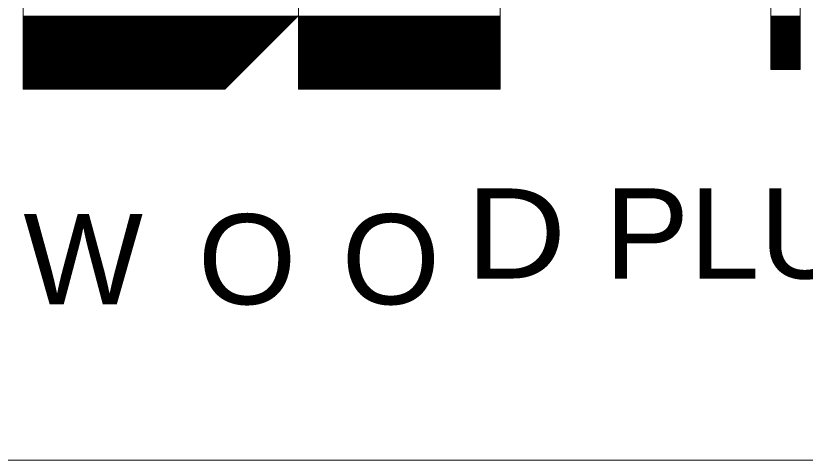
# Model space of a CAD drawing. Units: millimetres at full size; details may follow other scales. Extents: x -2000 to 2000, y -1385 to 1385.
# Drawn here: x -1618.3 to -1457.8, y -1385 to -1294.6 of the extents above; entities that cross this region are included whole.
import ezdxf
from ezdxf.enums import TextEntityAlignment as Align

# ---------------------------------------------------------------- set-up
doc = ezdxf.new("R2010")
doc.units = ezdxf.units.MM
doc.header["$LTSCALE"] = 10
doc.layers.add('1-2_0', color=7, linetype='Continuous', lineweight=20)
doc.layers.add('8-0', color=7, linetype='Continuous', lineweight=9)
doc.layers.add('9-0', color=7, linetype='Continuous')
doc.styles.add('AR ADGothicJP Medium', font='')
doc.styles.get('AR ADGothicJP Medium').set_extended_font_data('AR ADGothicJP Medium')

msp = doc.modelspace()

# ---------------------------------------------------------------- linework, layer by layer
at = {"layer": '1-2_0'}
msp.add_lwpolyline([(-2000, -1385), (2000, -1385), (2000, 1385), (-2000, 1385)], close=True, dxfattribs=at)
at = {"layer": '8-0', "lineweight": 20}
for p, q in [((-1616.81, -1309.55), (-1616.81, -1209.55)), ((-1560.81, -1309.55), (-1560.81, -1209.55)), ((-1519.81, -1309.55), (-1519.81, -1209.55)), ((-1464.81, -1260.55), (-1464.81, -1305.55)), ((-1575.81, -1309.55), (-1560.81, -1294.55)), ((-1464.81, -1305.55), (-1458.81, -1305.55)), ((-1616.81, -1309.55), (-1575.81, -1309.55)), ((-1560.81, -1309.55), (-1519.81, -1309.55))]:
    msp.add_line(p, q, dxfattribs=at)
at = {"layer": '8-0'}
for p, q in [((-1616.81, -1294.65), (-1560.91, -1294.65)), ((-1616.81, -1294.75), (-1561.01, -1294.75)), ((-1616.81, -1294.85), (-1561.11, -1294.85)), ((-1616.81, -1294.95), (-1561.21, -1294.95)), ((-1616.81, -1295.05), (-1561.31, -1295.05)), ((-1616.81, -1295.15), (-1561.41, -1295.15)), ((-1560.81, -1294.65), (-1519.81, -1294.65)), ((-1560.81, -1294.75), (-1519.81, -1294.75)), ((-1560.81, -1294.85), (-1519.81, -1294.85)), ((-1560.81, -1294.95), (-1519.81, -1294.95)), ((-1560.81, -1295.05), (-1519.81, -1295.05)), ((-1560.81, -1295.15), (-1519.81, -1295.15)), ((-1464.81, -1294.65), (-1458.81, -1294.65)), ((-1464.81, -1294.75), (-1458.81, -1294.75)), ((-1464.81, -1294.85), (-1458.81, -1294.85)), ((-1464.81, -1294.95), (-1458.81, -1294.95)), ((-1464.81, -1295.05), (-1458.81, -1295.05)), ((-1464.81, -1295.15), (-1458.81, -1295.15)), ((-1616.81, -1295.25), (-1561.51, -1295.25)), ((-1616.81, -1295.35), (-1561.61, -1295.35)), ((-1616.81, -1295.45), (-1561.71, -1295.45)), ((-1616.81, -1295.55), (-1561.81, -1295.55)), ((-1616.81, -1295.65), (-1561.91, -1295.65)), ((-1616.81, -1295.75), (-1562.01, -1295.75)), ((-1616.81, -1295.85), (-1562.11, -1295.85)), ((-1616.81, -1295.95), (-1562.21, -1295.95)), ((-1616.81, -1296.05), (-1562.31, -1296.05)), ((-1616.81, -1296.15), (-1562.41, -1296.15)), ((-1616.81, -1296.25), (-1562.51, -1296.25)), ((-1616.81, -1296.35), (-1562.61, -1296.35)), ((-1616.81, -1296.45), (-1562.71, -1296.45)), ((-1616.81, -1296.55), (-1562.81, -1296.55)), ((-1616.81, -1296.65), (-1562.91, -1296.65)), ((-1616.81, -1296.75), (-1563.01, -1296.75)), ((-1560.81, -1295.25), (-1519.81, -1295.25)), ((-1560.81, -1295.35), (-1519.81, -1295.35)), ((-1560.81, -1295.45), (-1519.81, -1295.45)), ((-1560.81, -1295.55), (-1519.81, -1295.55)), ((-1560.81, -1295.65), (-1519.81, -1295.65)), ((-1560.81, -1295.75), (-1519.81, -1295.75)), ((-1560.81, -1295.85), (-1519.81, -1295.85)), ((-1560.81, -1295.95), (-1519.81, -1295.95)), ((-1560.81, -1296.05), (-1519.81, -1296.05)), ((-1560.81, -1296.15), (-1519.81, -1296.15)), ((-1560.81, -1296.25), (-1519.81, -1296.25)), ((-1560.81, -1296.35), (-1519.81, -1296.35)), ((-1560.81, -1296.45), (-1519.81, -1296.45)), ((-1560.81, -1296.55), (-1519.81, -1296.55)), ((-1560.81, -1296.65), (-1519.81, -1296.65)), ((-1560.81, -1296.75), (-1519.81, -1296.75)), ((-1464.81, -1295.25), (-1458.81, -1295.25)), ((-1464.81, -1295.35), (-1458.81, -1295.35)), ((-1464.81, -1295.45), (-1458.81, -1295.45)), ((-1464.81, -1295.55), (-1458.81, -1295.55)), ((-1464.81, -1295.65), (-1458.81, -1295.65)), ((-1464.81, -1295.75), (-1458.81, -1295.75)), ((-1464.81, -1295.85), (-1458.81, -1295.85)), ((-1464.81, -1295.95), (-1458.81, -1295.95)), ((-1464.81, -1296.05), (-1458.81, -1296.05)), ((-1464.81, -1296.15), (-1458.81, -1296.15)), ((-1464.81, -1296.25), (-1458.81, -1296.25)), ((-1464.81, -1296.35), (-1458.81, -1296.35)), ((-1464.81, -1296.45), (-1458.81, -1296.45)), ((-1464.81, -1296.55), (-1458.81, -1296.55)), ((-1464.81, -1296.65), (-1458.81, -1296.65)), ((-1464.81, -1296.75), (-1458.81, -1296.75)), ((-1616.81, -1296.85), (-1563.11, -1296.85)), ((-1616.81, -1296.95), (-1563.21, -1296.95)), ((-1616.81, -1297.05), (-1563.31, -1297.05)), ((-1616.81, -1297.15), (-1563.41, -1297.15)), ((-1616.81, -1297.25), (-1563.51, -1297.25)), ((-1616.81, -1297.35), (-1563.61, -1297.35)), ((-1616.81, -1297.45), (-1563.71, -1297.45)), ((-1616.81, -1297.55), (-1563.81, -1297.55)), ((-1616.81, -1297.65), (-1563.91, -1297.65)), ((-1616.81, -1297.75), (-1564.01, -1297.75)), ((-1616.81, -1297.85), (-1564.11, -1297.85)), ((-1616.81, -1297.95), (-1564.21, -1297.95)), ((-1616.81, -1298.05), (-1564.31, -1298.05)), ((-1616.81, -1298.15), (-1564.41, -1298.15)), ((-1616.81, -1298.25), (-1564.51, -1298.25)), ((-1616.81, -1298.35), (-1564.61, -1298.35)), ((-1560.81, -1296.85), (-1519.81, -1296.85)), ((-1560.81, -1296.95), (-1519.81, -1296.95)), ((-1560.81, -1297.05), (-1519.81, -1297.05)), ((-1560.81, -1297.15), (-1519.81, -1297.15)), ((-1560.81, -1297.25), (-1519.81, -1297.25)), ((-1560.81, -1297.35), (-1519.81, -1297.35)), ((-1560.81, -1297.45), (-1519.81, -1297.45)), ((-1560.81, -1297.55), (-1519.81, -1297.55)), ((-1560.81, -1297.65), (-1519.81, -1297.65)), ((-1560.81, -1297.75), (-1519.81, -1297.75)), ((-1560.81, -1297.85), (-1519.81, -1297.85)), ((-1560.81, -1297.95), (-1519.81, -1297.95)), ((-1560.81, -1298.05), (-1519.81, -1298.05)), ((-1560.81, -1298.15), (-1519.81, -1298.15)), ((-1560.81, -1298.25), (-1519.81, -1298.25)), ((-1560.81, -1298.35), (-1519.81, -1298.35)), ((-1464.81, -1296.85), (-1458.81, -1296.85)), ((-1464.81, -1296.95), (-1458.81, -1296.95)), ((-1464.81, -1297.05), (-1458.81, -1297.05)), ((-1464.81, -1297.15), (-1458.81, -1297.15)), ((-1464.81, -1297.25), (-1458.81, -1297.25)), ((-1464.81, -1297.35), (-1458.81, -1297.35)), ((-1464.81, -1297.45), (-1458.81, -1297.45)), ((-1464.81, -1297.55), (-1458.81, -1297.55)), ((-1464.81, -1297.65), (-1458.81, -1297.65)), ((-1464.81, -1297.75), (-1458.81, -1297.75)), ((-1464.81, -1297.85), (-1458.81, -1297.85)), ((-1464.81, -1297.95), (-1458.81, -1297.95)), ((-1464.81, -1298.05), (-1458.81, -1298.05)), ((-1464.81, -1298.15), (-1458.81, -1298.15)), ((-1464.81, -1298.25), (-1458.81, -1298.25)), ((-1464.81, -1298.35), (-1458.81, -1298.35)), ((-1616.81, -1298.45), (-1564.71, -1298.45)), ((-1616.81, -1298.55), (-1564.81, -1298.55)), ((-1616.81, -1298.65), (-1564.91, -1298.65)), ((-1616.81, -1298.75), (-1565.01, -1298.75)), ((-1616.81, -1298.85), (-1565.11, -1298.85)), ((-1616.81, -1298.95), (-1565.21, -1298.95)), ((-1616.81, -1299.05), (-1565.31, -1299.05)), ((-1616.81, -1299.15), (-1565.41, -1299.15)), ((-1616.81, -1299.25), (-1565.51, -1299.25)), ((-1616.81, -1299.35), (-1565.61, -1299.35)), ((-1616.81, -1299.45), (-1565.71, -1299.45)), ((-1616.81, -1299.55), (-1565.81, -1299.55)), ((-1616.81, -1299.65), (-1565.91, -1299.65)), ((-1616.81, -1299.75), (-1566.01, -1299.75)), ((-1616.81, -1299.85), (-1566.11, -1299.85)), ((-1616.81, -1299.95), (-1566.21, -1299.95)), ((-1560.81, -1298.45), (-1519.81, -1298.45)), ((-1560.81, -1298.55), (-1519.81, -1298.55)), ((-1560.81, -1298.65), (-1519.81, -1298.65)), ((-1560.81, -1298.75), (-1519.81, -1298.75)), ((-1560.81, -1298.85), (-1519.81, -1298.85)), ((-1560.81, -1298.95), (-1519.81, -1298.95)), ((-1560.81, -1299.05), (-1519.81, -1299.05)), ((-1560.81, -1299.15), (-1519.81, -1299.15)), ((-1560.81, -1299.25), (-1519.81, -1299.25)), ((-1560.81, -1299.35), (-1519.81, -1299.35)), ((-1560.81, -1299.45), (-1519.81, -1299.45)), ((-1560.81, -1299.55), (-1519.81, -1299.55)), ((-1560.81, -1299.65), (-1519.81, -1299.65)), ((-1560.81, -1299.75), (-1519.81, -1299.75)), ((-1560.81, -1299.85), (-1519.81, -1299.85)), ((-1560.81, -1299.95), (-1519.81, -1299.95)), ((-1464.81, -1298.45), (-1458.81, -1298.45)), ((-1464.81, -1298.55), (-1458.81, -1298.55)), ((-1464.81, -1298.65), (-1458.81, -1298.65)), ((-1464.81, -1298.75), (-1458.81, -1298.75)), ((-1464.81, -1298.85), (-1458.81, -1298.85)), ((-1464.81, -1298.95), (-1458.81, -1298.95)), ((-1464.81, -1299.05), (-1458.81, -1299.05)), ((-1464.81, -1299.15), (-1458.81, -1299.15)), ((-1464.81, -1299.25), (-1458.81, -1299.25)), ((-1464.81, -1299.35), (-1458.81, -1299.35)), ((-1464.81, -1299.45), (-1458.81, -1299.45)), ((-1464.81, -1299.55), (-1458.81, -1299.55)), ((-1464.81, -1299.65), (-1458.81, -1299.65)), ((-1464.81, -1299.75), (-1458.81, -1299.75)), ((-1464.81, -1299.85), (-1458.81, -1299.85)), ((-1464.81, -1299.95), (-1458.81, -1299.95)), ((-1616.81, -1300.05), (-1566.31, -1300.05)), ((-1616.81, -1300.15), (-1566.41, -1300.15)), ((-1616.81, -1300.25), (-1566.51, -1300.25)), ((-1616.81, -1300.35), (-1566.61, -1300.35)), ((-1616.81, -1300.45), (-1566.71, -1300.45)), ((-1616.81, -1300.55), (-1566.81, -1300.55)), ((-1616.81, -1300.65), (-1566.91, -1300.65)), ((-1616.81, -1300.75), (-1567.01, -1300.75)), ((-1616.81, -1300.85), (-1567.11, -1300.85)), ((-1616.81, -1300.95), (-1567.21, -1300.95)), ((-1616.81, -1301.05), (-1567.31, -1301.05)), ((-1616.81, -1301.15), (-1567.41, -1301.15)), ((-1616.81, -1301.25), (-1567.51, -1301.25)), ((-1616.81, -1301.35), (-1567.61, -1301.35)), ((-1616.81, -1301.45), (-1567.71, -1301.45)), ((-1616.81, -1301.55), (-1567.81, -1301.55)), ((-1560.81, -1300.05), (-1519.81, -1300.05)), ((-1560.81, -1300.15), (-1519.81, -1300.15)), ((-1560.81, -1300.25), (-1519.81, -1300.25)), ((-1560.81, -1300.35), (-1519.81, -1300.35)), ((-1560.81, -1300.45), (-1519.81, -1300.45)), ((-1560.81, -1300.55), (-1519.81, -1300.55)), ((-1560.81, -1300.65), (-1519.81, -1300.65)), ((-1560.81, -1300.75), (-1519.81, -1300.75)), ((-1560.81, -1300.85), (-1519.81, -1300.85)), ((-1560.81, -1300.95), (-1519.81, -1300.95)), ((-1560.81, -1301.05), (-1519.81, -1301.05)), ((-1560.81, -1301.15), (-1519.81, -1301.15)), ((-1560.81, -1301.25), (-1519.81, -1301.25)), ((-1560.81, -1301.35), (-1519.81, -1301.35)), ((-1560.81, -1301.45), (-1519.81, -1301.45)), ((-1560.81, -1301.55), (-1519.81, -1301.55)), ((-1464.81, -1300.05), (-1458.81, -1300.05)), ((-1464.81, -1300.15), (-1458.81, -1300.15)), ((-1464.81, -1300.25), (-1458.81, -1300.25)), ((-1464.81, -1300.35), (-1458.81, -1300.35)), ((-1464.81, -1300.45), (-1458.81, -1300.45)), ((-1464.81, -1300.55), (-1458.81, -1300.55)), ((-1464.81, -1300.65), (-1458.81, -1300.65)), ((-1464.81, -1300.75), (-1458.81, -1300.75)), ((-1464.81, -1300.85), (-1458.81, -1300.85)), ((-1464.81, -1300.95), (-1458.81, -1300.95)), ((-1464.81, -1301.05), (-1458.81, -1301.05)), ((-1464.81, -1301.15), (-1458.81, -1301.15)), ((-1464.81, -1301.25), (-1458.81, -1301.25)), ((-1464.81, -1301.35), (-1458.81, -1301.35)), ((-1464.81, -1301.45), (-1458.81, -1301.45)), ((-1464.81, -1301.55), (-1458.81, -1301.55)), ((-1616.81, -1301.65), (-1567.91, -1301.65)), ((-1616.81, -1301.75), (-1568.01, -1301.75)), ((-1616.81, -1301.85), (-1568.11, -1301.85)), ((-1616.81, -1301.95), (-1568.21, -1301.95)), ((-1616.81, -1302.05), (-1568.31, -1302.05)), ((-1616.81, -1302.15), (-1568.41, -1302.15)), ((-1616.81, -1302.25), (-1568.51, -1302.25)), ((-1616.81, -1302.35), (-1568.61, -1302.35)), ((-1616.81, -1302.45), (-1568.71, -1302.45)), ((-1616.81, -1302.55), (-1568.81, -1302.55)), ((-1616.81, -1302.65), (-1568.91, -1302.65)), ((-1616.81, -1302.75), (-1569.01, -1302.75)), ((-1616.81, -1302.85), (-1569.11, -1302.85)), ((-1616.81, -1302.95), (-1569.21, -1302.95)), ((-1616.81, -1303.05), (-1569.31, -1303.05)), ((-1616.81, -1303.15), (-1569.41, -1303.15)), ((-1560.81, -1301.65), (-1519.81, -1301.65)), ((-1560.81, -1301.75), (-1519.81, -1301.75)), ((-1560.81, -1301.85), (-1519.81, -1301.85)), ((-1560.81, -1301.95), (-1519.81, -1301.95)), ((-1560.81, -1302.05), (-1519.81, -1302.05)), ((-1560.81, -1302.15), (-1519.81, -1302.15)), ((-1560.81, -1302.25), (-1519.81, -1302.25)), ((-1560.81, -1302.35), (-1519.81, -1302.35)), ((-1560.81, -1302.45), (-1519.81, -1302.45)), ((-1560.81, -1302.55), (-1519.81, -1302.55)), ((-1560.81, -1302.65), (-1519.81, -1302.65)), ((-1560.81, -1302.75), (-1519.81, -1302.75)), ((-1560.81, -1302.85), (-1519.81, -1302.85)), ((-1560.81, -1302.95), (-1519.81, -1302.95)), ((-1560.81, -1303.05), (-1519.81, -1303.05)), ((-1560.81, -1303.15), (-1519.81, -1303.15)), ((-1464.81, -1301.65), (-1458.81, -1301.65)), ((-1464.81, -1301.75), (-1458.81, -1301.75)), ((-1464.81, -1301.85), (-1458.81, -1301.85)), ((-1464.81, -1301.95), (-1458.81, -1301.95)), ((-1464.81, -1302.05), (-1458.81, -1302.05)), ((-1464.81, -1302.15), (-1458.81, -1302.15)), ((-1464.81, -1302.25), (-1458.81, -1302.25)), ((-1464.81, -1302.35), (-1458.81, -1302.35)), ((-1464.81, -1302.45), (-1458.81, -1302.45)), ((-1464.81, -1302.55), (-1458.81, -1302.55)), ((-1464.81, -1302.65), (-1458.81, -1302.65)), ((-1464.81, -1302.75), (-1458.81, -1302.75)), ((-1464.81, -1302.85), (-1458.81, -1302.85)), ((-1464.81, -1302.95), (-1458.81, -1302.95)), ((-1464.81, -1303.05), (-1458.81, -1303.05)), ((-1464.81, -1303.15), (-1458.81, -1303.15)), ((-1616.81, -1303.25), (-1569.51, -1303.25)), ((-1616.81, -1303.35), (-1569.61, -1303.35)), ((-1616.81, -1303.45), (-1569.71, -1303.45)), ((-1616.81, -1303.55), (-1569.81, -1303.55)), ((-1616.81, -1303.65), (-1569.91, -1303.65)), ((-1616.81, -1303.75), (-1570.01, -1303.75)), ((-1616.81, -1303.85), (-1570.11, -1303.85)), ((-1616.81, -1303.95), (-1570.21, -1303.95)), ((-1616.81, -1304.05), (-1570.31, -1304.05)), ((-1616.81, -1304.15), (-1570.41, -1304.15)), ((-1616.81, -1304.25), (-1570.51, -1304.25)), ((-1616.81, -1304.35), (-1570.61, -1304.35)), ((-1616.81, -1304.45), (-1570.71, -1304.45)), ((-1616.81, -1304.55), (-1570.81, -1304.55)), ((-1616.81, -1304.65), (-1570.91, -1304.65)), ((-1616.81, -1304.75), (-1571.01, -1304.75)), ((-1560.81, -1303.25), (-1519.81, -1303.25)), ((-1560.81, -1303.35), (-1519.81, -1303.35)), ((-1560.81, -1303.45), (-1519.81, -1303.45)), ((-1560.81, -1303.55), (-1519.81, -1303.55)), ((-1560.81, -1303.65), (-1519.81, -1303.65)), ((-1560.81, -1303.75), (-1519.81, -1303.75)), ((-1560.81, -1303.85), (-1519.81, -1303.85)), ((-1560.81, -1303.95), (-1519.81, -1303.95)), ((-1560.81, -1304.05), (-1519.81, -1304.05)), ((-1560.81, -1304.15), (-1519.81, -1304.15)), ((-1560.81, -1304.25), (-1519.81, -1304.25)), ((-1560.81, -1304.35), (-1519.81, -1304.35)), ((-1560.81, -1304.45), (-1519.81, -1304.45)), ((-1560.81, -1304.55), (-1519.81, -1304.55)), ((-1560.81, -1304.65), (-1519.81, -1304.65)), ((-1560.81, -1304.75), (-1519.81, -1304.75)), ((-1464.81, -1303.25), (-1458.81, -1303.25)), ((-1464.81, -1303.35), (-1458.81, -1303.35)), ((-1464.81, -1303.45), (-1458.81, -1303.45)), ((-1464.81, -1303.55), (-1458.81, -1303.55)), ((-1464.81, -1303.65), (-1458.81, -1303.65)), ((-1464.81, -1303.75), (-1458.81, -1303.75)), ((-1464.81, -1303.85), (-1458.81, -1303.85)), ((-1464.81, -1303.95), (-1458.81, -1303.95)), ((-1464.81, -1304.05), (-1458.81, -1304.05)), ((-1464.81, -1304.15), (-1458.81, -1304.15)), ((-1464.81, -1304.25), (-1458.81, -1304.25)), ((-1464.81, -1304.35), (-1458.81, -1304.35)), ((-1464.81, -1304.45), (-1458.81, -1304.45)), ((-1464.81, -1304.55), (-1458.81, -1304.55)), ((-1464.81, -1304.65), (-1458.81, -1304.65)), ((-1464.81, -1304.75), (-1458.81, -1304.75)), ((-1616.81, -1304.85), (-1571.11, -1304.85)), ((-1616.81, -1304.95), (-1571.21, -1304.95)), ((-1616.81, -1305.05), (-1571.31, -1305.05)), ((-1616.81, -1305.15), (-1571.41, -1305.15)), ((-1616.81, -1305.25), (-1571.51, -1305.25)), ((-1616.81, -1305.35), (-1571.61, -1305.35)), ((-1616.81, -1305.45), (-1571.71, -1305.45)), ((-1616.81, -1305.55), (-1571.81, -1305.55)), ((-1616.81, -1305.65), (-1571.91, -1305.65)), ((-1616.81, -1305.75), (-1572.01, -1305.75)), ((-1616.81, -1305.85), (-1572.11, -1305.85)), ((-1616.81, -1305.95), (-1572.21, -1305.95)), ((-1616.81, -1306.05), (-1572.31, -1306.05)), ((-1616.81, -1306.15), (-1572.41, -1306.15)), ((-1616.81, -1306.25), (-1572.51, -1306.25)), ((-1616.81, -1306.35), (-1572.61, -1306.35)), ((-1560.81, -1304.85), (-1519.81, -1304.85)), ((-1560.81, -1304.95), (-1519.81, -1304.95)), ((-1560.81, -1305.05), (-1519.81, -1305.05)), ((-1560.81, -1305.15), (-1519.81, -1305.15)), ((-1560.81, -1305.25), (-1519.81, -1305.25)), ((-1560.81, -1305.35), (-1519.81, -1305.35)), ((-1560.81, -1305.45), (-1519.81, -1305.45)), ((-1560.81, -1305.55), (-1519.81, -1305.55)), ((-1560.81, -1305.65), (-1519.81, -1305.65)), ((-1560.81, -1305.75), (-1519.81, -1305.75)), ((-1560.81, -1305.85), (-1519.81, -1305.85)), ((-1560.81, -1305.95), (-1519.81, -1305.95)), ((-1560.81, -1306.05), (-1519.81, -1306.05)), ((-1560.81, -1306.15), (-1519.81, -1306.15)), ((-1560.81, -1306.25), (-1519.81, -1306.25)), ((-1560.81, -1306.35), (-1519.81, -1306.35)), ((-1464.81, -1304.85), (-1458.81, -1304.85)), ((-1464.81, -1304.95), (-1458.81, -1304.95)), ((-1464.81, -1305.05), (-1458.81, -1305.05)), ((-1464.81, -1305.15), (-1458.81, -1305.15)), ((-1464.81, -1305.25), (-1458.81, -1305.25)), ((-1464.81, -1305.35), (-1458.81, -1305.35)), ((-1464.81, -1305.45), (-1458.81, -1305.45)), ((-1464.81, -1305.55), (-1458.81, -1305.55)), ((-1616.81, -1306.45), (-1572.71, -1306.45)), ((-1616.81, -1306.55), (-1572.81, -1306.55)), ((-1616.81, -1306.65), (-1572.91, -1306.65)), ((-1616.81, -1306.75), (-1573.01, -1306.75)), ((-1616.81, -1306.85), (-1573.11, -1306.85)), ((-1616.81, -1306.95), (-1573.21, -1306.95)), ((-1616.81, -1307.05), (-1573.31, -1307.05)), ((-1616.81, -1307.15), (-1573.41, -1307.15)), ((-1616.81, -1307.25), (-1573.51, -1307.25)), ((-1616.81, -1307.35), (-1573.61, -1307.35)), ((-1616.81, -1307.45), (-1573.71, -1307.45)), ((-1616.81, -1307.55), (-1573.81, -1307.55)), ((-1616.81, -1307.65), (-1573.91, -1307.65)), ((-1616.81, -1307.75), (-1574.01, -1307.75)), ((-1616.81, -1307.85), (-1574.11, -1307.85)), ((-1616.81, -1307.95), (-1574.21, -1307.95)), ((-1560.81, -1306.45), (-1519.81, -1306.45)), ((-1560.81, -1306.55), (-1519.81, -1306.55)), ((-1560.81, -1306.65), (-1519.81, -1306.65)), ((-1560.81, -1306.75), (-1519.81, -1306.75)), ((-1560.81, -1306.85), (-1519.81, -1306.85)), ((-1560.81, -1306.95), (-1519.81, -1306.95)), ((-1560.81, -1307.05), (-1519.81, -1307.05)), ((-1560.81, -1307.15), (-1519.81, -1307.15)), ((-1560.81, -1307.25), (-1519.81, -1307.25)), ((-1560.81, -1307.35), (-1519.81, -1307.35)), ((-1560.81, -1307.45), (-1519.81, -1307.45)), ((-1560.81, -1307.55), (-1519.81, -1307.55)), ((-1560.81, -1307.65), (-1519.81, -1307.65)), ((-1560.81, -1307.75), (-1519.81, -1307.75)), ((-1560.81, -1307.85), (-1519.81, -1307.85)), ((-1560.81, -1307.95), (-1519.81, -1307.95)), ((-1616.81, -1308.05), (-1574.31, -1308.05)), ((-1616.81, -1308.15), (-1574.41, -1308.15)), ((-1616.81, -1308.25), (-1574.51, -1308.25)), ((-1616.81, -1308.35), (-1574.61, -1308.35)), ((-1616.81, -1308.45), (-1574.71, -1308.45)), ((-1616.81, -1308.55), (-1574.81, -1308.55)), ((-1616.81, -1308.65), (-1574.91, -1308.65)), ((-1616.81, -1308.75), (-1575.01, -1308.75)), ((-1616.81, -1308.85), (-1575.11, -1308.85)), ((-1616.81, -1308.95), (-1575.21, -1308.95)), ((-1616.81, -1309.05), (-1575.31, -1309.05)), ((-1616.81, -1309.15), (-1575.41, -1309.15)), ((-1616.81, -1309.25), (-1575.51, -1309.25)), ((-1616.81, -1309.35), (-1575.61, -1309.35)), ((-1616.81, -1309.45), (-1575.71, -1309.45)), ((-1616.81, -1309.55), (-1575.81, -1309.55)), ((-1560.81, -1308.05), (-1519.81, -1308.05)), ((-1560.81, -1308.15), (-1519.81, -1308.15)), ((-1560.81, -1308.25), (-1519.81, -1308.25)), ((-1560.81, -1308.35), (-1519.81, -1308.35)), ((-1560.81, -1308.45), (-1519.81, -1308.45)), ((-1560.81, -1308.55), (-1519.81, -1308.55)), ((-1560.81, -1308.65), (-1519.81, -1308.65)), ((-1560.81, -1308.75), (-1519.81, -1308.75)), ((-1560.81, -1308.85), (-1519.81, -1308.85)), ((-1560.81, -1308.95), (-1519.81, -1308.95)), ((-1560.81, -1309.05), (-1519.81, -1309.05)), ((-1560.81, -1309.15), (-1519.81, -1309.15)), ((-1560.81, -1309.25), (-1519.81, -1309.25)), ((-1560.81, -1309.35), (-1519.81, -1309.35)), ((-1560.81, -1309.45), (-1519.81, -1309.45)), ((-1560.81, -1309.55), (-1519.81, -1309.55))]:
    msp.add_line(p, q, dxfattribs=at)
at = {"layer": '8-0', "lineweight": 20}
msp.add_lwpolyline([(-1464.81, -1260.55), (-1458.81, -1260.55), (-1458.81, -1305.55)], dxfattribs=at)

# ---------------------------------------------------------------- texts
at = {"layer": '9-0', "style": 'AR ADGothicJP Medium'}
for s, width, p in [('D', 1.15, (-1526.75, -1353.54)), (' PLUS', 1.05, (-1505.71, -1353.54))]:
    msp.add_text(s, height=18.33, dxfattribs=dict(at, width=width)).set_placement(p, align=Align.BOTTOM_LEFT)
at = {"layer": '9-0', "insert": (-1616.75, -1353.54), "char_height": 18.33, "attachment_point": 7, "style": 'AR ADGothicJP Medium'}
msp.add_mtext('\\T1.46;\\W1.05;WOO', dxfattribs=at)

doc.saveas('drawing.dxf')
